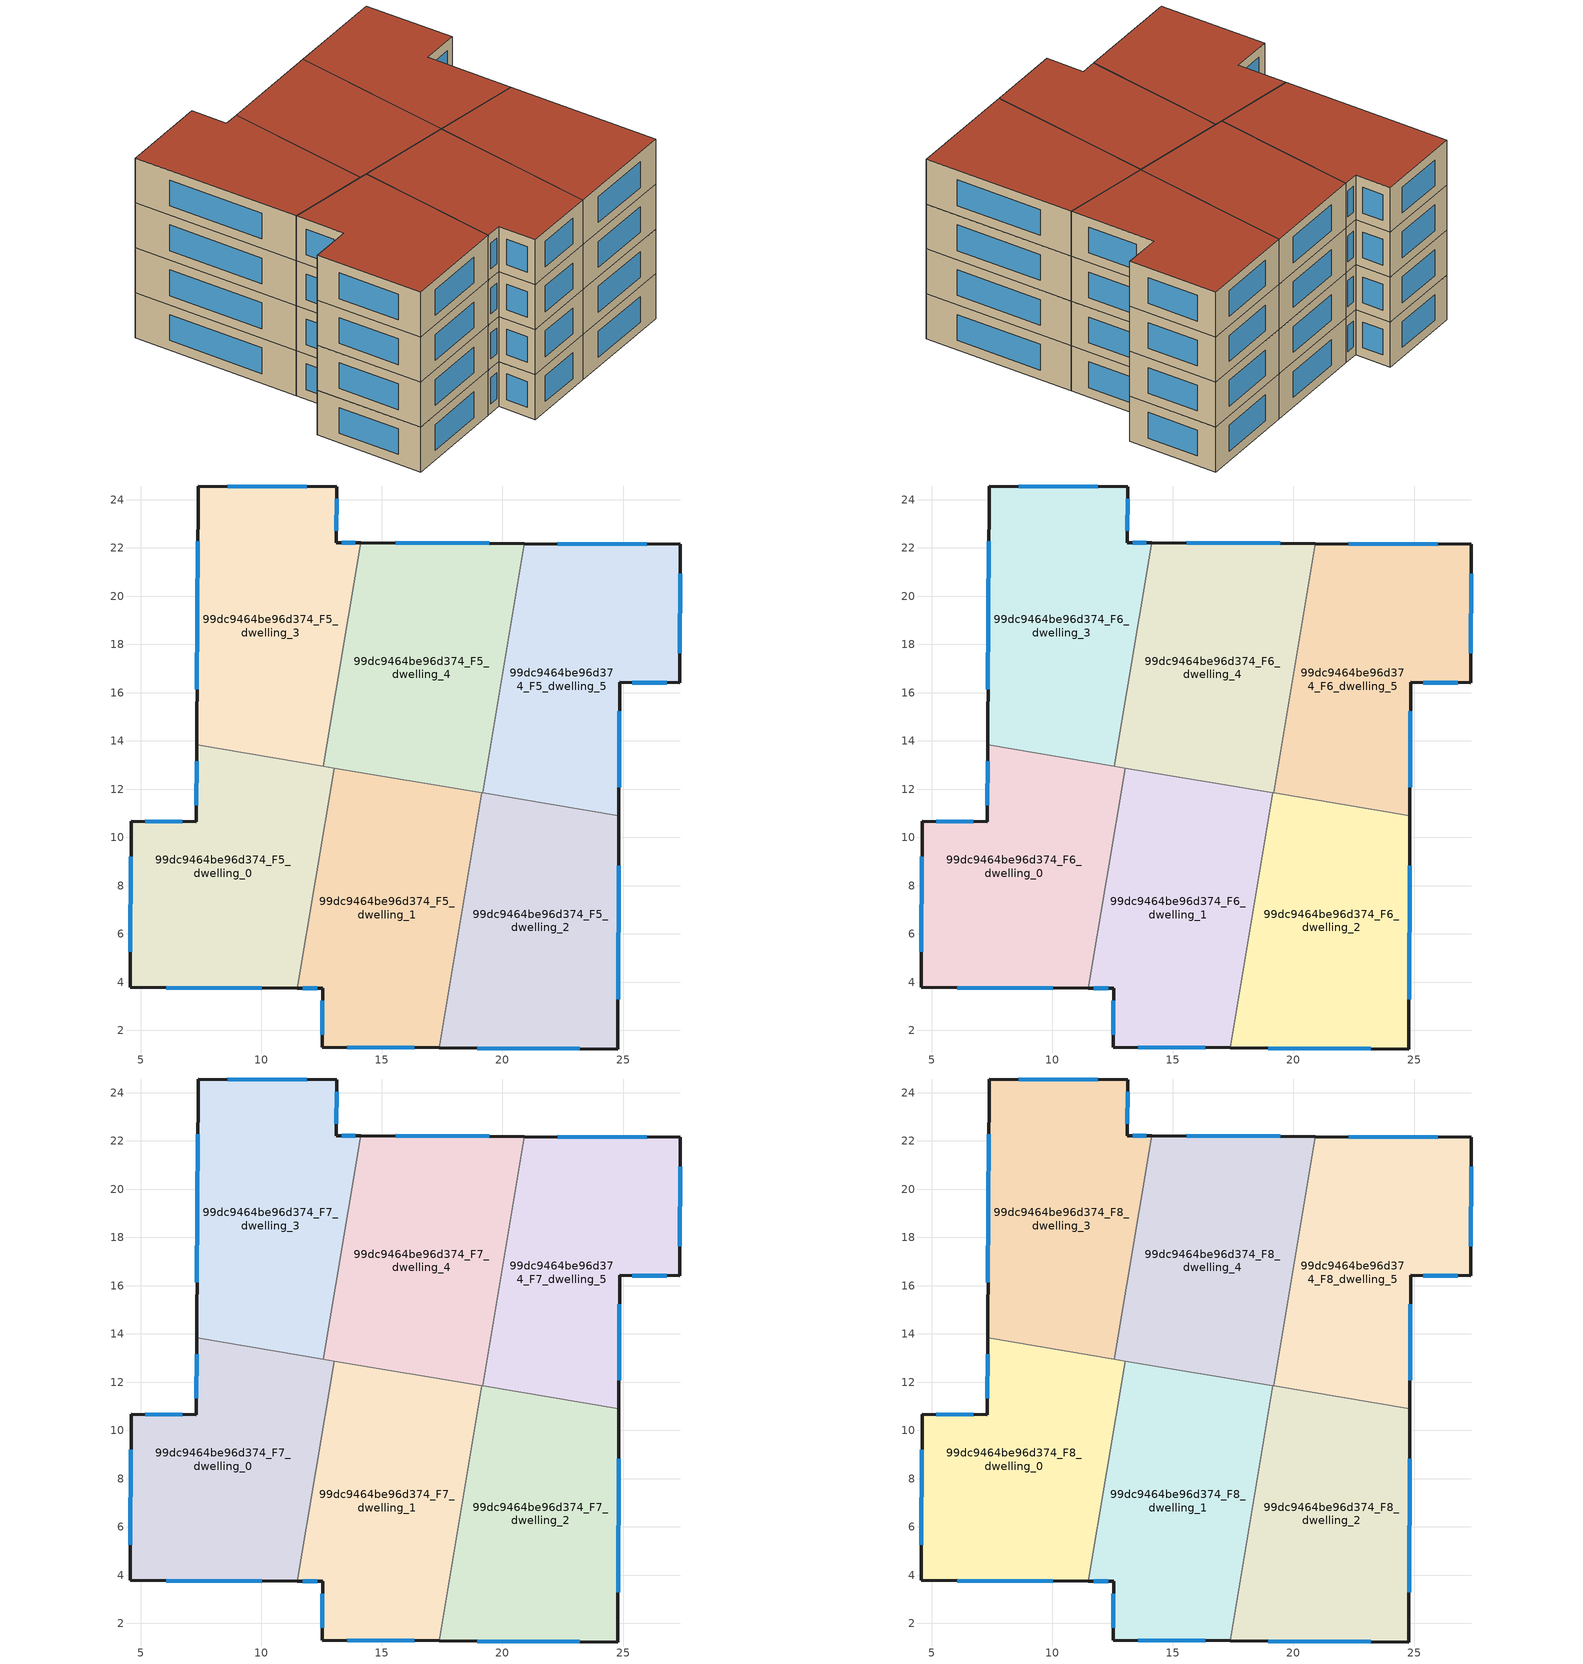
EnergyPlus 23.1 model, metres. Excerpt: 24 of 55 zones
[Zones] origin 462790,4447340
99dc9464be96d374_F5_dwelling_0
 floor to 99dc9464be96d374_F4_dwelling_0 (EU_floor_Construction): 13.03,12.88 11.5,3.75 4.57,3.78 4.61,10.66 7.31,10.65 7.33,13.83 z15
 wall outside (EU_wall_Construction): 7.33,13.83 7.31,10.65 4.61,10.66 4.57,3.78 11.5,3.75 z15:18
 wall to 99dc9464be96d374_F5_dwelling_1 (EU_wall_Construction): 11.5,3.75 13.03,12.88 z15:18
 wall to 99dc9464be96d374_F5_dwelling_3 (EU_wall_Construction): 12.56,12.95 7.33,13.83 z15:18
 wall to 99dc9464be96d374_F5_dwelling_4 (EU_wall_Construction): 13.03,12.88 12.56,12.95 z15:18
 window (EU_Window_Construction): 7.32,13.15 7.31,11.33 / 6.06,3.77 10.02,3.75 / 4.6,9.19 4.58,5.25 / 6.73,10.65 5.19,10.66 z15.64:17.36
99dc9464be96d374_F5_dwelling_1
 floor to 99dc9464be96d374_F4_dwelling_1 (EU_floor_Construction): 19.15,11.85 17.38,1.27 12.52,1.3 12.54,3.74 11.5,3.75 13.03,12.88 z15
 wall outside (EU_wall_Construction): 11.5,3.75 12.54,3.74 12.52,1.3 17.38,1.27 z15:18
 wall to 99dc9464be96d374_F5_dwelling_2 (EU_wall_Construction): 17.38,1.27 19.15,11.85 z15:18
 wall to 99dc9464be96d374_F5_dwelling_4 (EU_wall_Construction): 19.15,11.85 13.03,12.88 z15:18
 window (EU_Window_Construction): 13.56,1.29 16.34,1.28 / 12.54,3.22 12.53,1.82 / 11.72,3.74 12.32,3.74 z15.64:17.36
99dc9464be96d374_F5_dwelling_2
 floor to 99dc9464be96d374_F4_dwelling_2 (EU_floor_Construction): 24.83,10.9 24.78,1.23 17.38,1.27 19.15,11.85 z15
 wall outside (EU_wall_Construction): 17.38,1.27 24.78,1.23 24.83,10.9 z15:18
 wall to 99dc9464be96d374_F5_dwelling_5 (EU_wall_Construction): 24.83,10.9 19.18,11.84 z15:18
 wall to 99dc9464be96d374_F5_dwelling_4 (EU_wall_Construction): 19.18,11.84 19.15,11.85 z15:18
 window (EU_Window_Construction): 24.79,3.3 24.82,8.83 / 18.96,1.26 23.2,1.24 z15.64:17.36
99dc9464be96d374_F5_dwelling_3
 floor to 99dc9464be96d374_F4_dwelling_3 (EU_floor_Construction): 13.13,24.54 13.12,22.22 14.12,22.21 12.56,12.95 7.33,13.83 7.38,24.57 z15
 wall outside (EU_wall_Construction): 14.12,22.21 13.12,22.22 13.13,24.54 7.38,24.57 7.33,13.83 z15:18
 wall to 99dc9464be96d374_F5_dwelling_4 (EU_wall_Construction): 12.56,12.95 14.12,22.21 z15:18
 window (EU_Window_Construction): 7.37,22.27 7.34,16.13 / 11.9,24.54 8.61,24.56 / 13.12,22.72 13.13,24.04 / 13.9,22.22 13.33,22.22 z15.64:17.36
99dc9464be96d374_F5_dwelling_4
 floor to 99dc9464be96d374_F4_dwelling_4 (EU_floor_Construction): 20.91,22.18 19.18,11.84 12.56,12.95 14.12,22.21 z15
 wall outside (EU_wall_Construction): 20.91,22.18 14.12,22.21 z15:18
 wall to 99dc9464be96d374_F5_dwelling_5 (EU_wall_Construction): 19.18,11.84 20.91,22.18 z15:18
 window (EU_Window_Construction): 19.46,22.19 15.57,22.21 z15.64:17.36
99dc9464be96d374_F5_dwelling_5
 floor to 99dc9464be96d374_F4_dwelling_5 (EU_floor_Construction): 27.37,22.15 27.34,16.41 24.86,16.42 24.83,10.9 19.18,11.84 20.91,22.18 z15
 wall outside (EU_wall_Construction): 24.83,10.9 24.86,16.42 27.34,16.41 27.37,22.15 20.91,22.18 z15:18
 window (EU_Window_Construction): 24.84,12.08 24.85,15.24 / 25.99,22.16 22.3,22.17 / 27.35,17.64 27.37,20.92 / 25.39,16.42 26.81,16.41 z15.64:17.36
99dc9464be96d374_F6_dwelling_0
 floor to 99dc9464be96d374_F5_dwelling_0 (EU_floor_Construction): 13.03,12.88 11.5,3.75 4.57,3.78 4.61,10.66 7.31,10.65 7.33,13.83 z18
 wall outside (EU_wall_Construction): 7.33,13.83 7.31,10.65 4.61,10.66 4.57,3.78 11.5,3.75 z18:21
 wall to 99dc9464be96d374_F6_dwelling_1 (EU_wall_Construction): 11.5,3.75 13.03,12.88 z18:21
 wall to 99dc9464be96d374_F6_dwelling_3 (EU_wall_Construction): 12.56,12.95 7.33,13.83 z18:21
 wall to 99dc9464be96d374_F6_dwelling_4 (EU_wall_Construction): 13.03,12.88 12.56,12.95 z18:21
 window (EU_Window_Construction): 7.32,13.15 7.31,11.33 / 6.06,3.77 10.02,3.75 / 4.6,9.19 4.58,5.25 / 6.73,10.65 5.19,10.66 z18.64:20.36
99dc9464be96d374_F6_dwelling_1
 floor to 99dc9464be96d374_F5_dwelling_1 (EU_floor_Construction): 19.15,11.85 17.38,1.27 12.52,1.3 12.54,3.74 11.5,3.75 13.03,12.88 z18
 wall outside (EU_wall_Construction): 11.5,3.75 12.54,3.74 12.52,1.3 17.38,1.27 z18:21
 wall to 99dc9464be96d374_F6_dwelling_2 (EU_wall_Construction): 17.38,1.27 19.15,11.85 z18:21
 wall to 99dc9464be96d374_F6_dwelling_4 (EU_wall_Construction): 19.15,11.85 13.03,12.88 z18:21
 window (EU_Window_Construction): 13.56,1.29 16.34,1.28 / 12.54,3.22 12.53,1.82 / 11.72,3.74 12.32,3.74 z18.64:20.36
99dc9464be96d374_F6_dwelling_2
 floor to 99dc9464be96d374_F5_dwelling_2 (EU_floor_Construction): 24.83,10.9 24.78,1.23 17.38,1.27 19.15,11.85 z18
 wall outside (EU_wall_Construction): 17.38,1.27 24.78,1.23 24.83,10.9 z18:21
 wall to 99dc9464be96d374_F6_dwelling_5 (EU_wall_Construction): 24.83,10.9 19.18,11.84 z18:21
 wall to 99dc9464be96d374_F6_dwelling_4 (EU_wall_Construction): 19.18,11.84 19.15,11.85 z18:21
 window (EU_Window_Construction): 24.79,3.3 24.82,8.83 / 18.96,1.26 23.2,1.24 z18.64:20.36
99dc9464be96d374_F6_dwelling_3
 floor to 99dc9464be96d374_F5_dwelling_3 (EU_floor_Construction): 13.13,24.54 13.12,22.22 14.12,22.21 12.56,12.95 7.33,13.83 7.38,24.57 z18
 wall outside (EU_wall_Construction): 14.12,22.21 13.12,22.22 13.13,24.54 7.38,24.57 7.33,13.83 z18:21
 wall to 99dc9464be96d374_F6_dwelling_4 (EU_wall_Construction): 12.56,12.95 14.12,22.21 z18:21
 window (EU_Window_Construction): 7.37,22.27 7.34,16.13 / 11.9,24.54 8.61,24.56 / 13.12,22.72 13.13,24.04 / 13.9,22.22 13.33,22.22 z18.64:20.36
99dc9464be96d374_F6_dwelling_4
 floor to 99dc9464be96d374_F5_dwelling_4 (EU_floor_Construction): 20.91,22.18 19.18,11.84 12.56,12.95 14.12,22.21 z18
 wall outside (EU_wall_Construction): 20.91,22.18 14.12,22.21 z18:21
 wall to 99dc9464be96d374_F6_dwelling_5 (EU_wall_Construction): 19.18,11.84 20.91,22.18 z18:21
 window (EU_Window_Construction): 19.46,22.19 15.57,22.21 z18.64:20.36
99dc9464be96d374_F6_dwelling_5
 floor to 99dc9464be96d374_F5_dwelling_5 (EU_floor_Construction): 27.37,22.15 27.34,16.41 24.86,16.42 24.83,10.9 19.18,11.84 20.91,22.18 z18
 wall outside (EU_wall_Construction): 24.83,10.9 24.86,16.42 27.34,16.41 27.37,22.15 20.91,22.18 z18:21
 window (EU_Window_Construction): 24.84,12.08 24.85,15.24 / 25.99,22.16 22.3,22.17 / 27.35,17.64 27.37,20.92 / 25.39,16.42 26.81,16.41 z18.64:20.36
99dc9464be96d374_F7_dwelling_0
 floor to 99dc9464be96d374_F6_dwelling_0 (EU_floor_Construction): 13.03,12.88 11.5,3.75 4.57,3.78 4.61,10.66 7.31,10.65 7.33,13.83 z21
 wall outside (EU_wall_Construction): 7.33,13.83 7.31,10.65 4.61,10.66 4.57,3.78 11.5,3.75 z21:24
 wall to 99dc9464be96d374_F7_dwelling_1 (EU_wall_Construction): 11.5,3.75 13.03,12.88 z21:24
 wall to 99dc9464be96d374_F7_dwelling_3 (EU_wall_Construction): 12.56,12.95 7.33,13.83 z21:24
 wall to 99dc9464be96d374_F7_dwelling_4 (EU_wall_Construction): 13.03,12.88 12.56,12.95 z21:24
 window (EU_Window_Construction): 7.32,13.15 7.31,11.33 / 6.06,3.77 10.02,3.75 / 4.6,9.19 4.58,5.25 / 6.73,10.65 5.19,10.66 z21.64:23.36
99dc9464be96d374_F7_dwelling_1
 floor to 99dc9464be96d374_F6_dwelling_1 (EU_floor_Construction): 19.15,11.85 17.38,1.27 12.52,1.3 12.54,3.74 11.5,3.75 13.03,12.88 z21
 wall outside (EU_wall_Construction): 11.5,3.75 12.54,3.74 12.52,1.3 17.38,1.27 z21:24
 wall to 99dc9464be96d374_F7_dwelling_2 (EU_wall_Construction): 17.38,1.27 19.15,11.85 z21:24
 wall to 99dc9464be96d374_F7_dwelling_4 (EU_wall_Construction): 19.15,11.85 13.03,12.88 z21:24
 window (EU_Window_Construction): 13.56,1.29 16.34,1.28 / 12.54,3.22 12.53,1.82 / 11.72,3.74 12.32,3.74 z21.64:23.36
99dc9464be96d374_F7_dwelling_2
 floor to 99dc9464be96d374_F6_dwelling_2 (EU_floor_Construction): 24.83,10.9 24.78,1.23 17.38,1.27 19.15,11.85 z21
 wall outside (EU_wall_Construction): 17.38,1.27 24.78,1.23 24.83,10.9 z21:24
 wall to 99dc9464be96d374_F7_dwelling_5 (EU_wall_Construction): 24.83,10.9 19.18,11.84 z21:24
 wall to 99dc9464be96d374_F7_dwelling_4 (EU_wall_Construction): 19.18,11.84 19.15,11.85 z21:24
 window (EU_Window_Construction): 24.79,3.3 24.82,8.83 / 18.96,1.26 23.2,1.24 z21.64:23.36
99dc9464be96d374_F7_dwelling_3
 floor to 99dc9464be96d374_F6_dwelling_3 (EU_floor_Construction): 13.13,24.54 13.12,22.22 14.12,22.21 12.56,12.95 7.33,13.83 7.38,24.57 z21
 wall outside (EU_wall_Construction): 14.12,22.21 13.12,22.22 13.13,24.54 7.38,24.57 7.33,13.83 z21:24
 wall to 99dc9464be96d374_F7_dwelling_4 (EU_wall_Construction): 12.56,12.95 14.12,22.21 z21:24
 window (EU_Window_Construction): 7.37,22.27 7.34,16.13 / 11.9,24.54 8.61,24.56 / 13.12,22.72 13.13,24.04 / 13.9,22.22 13.33,22.22 z21.64:23.36
99dc9464be96d374_F7_dwelling_4
 floor to 99dc9464be96d374_F6_dwelling_4 (EU_floor_Construction): 20.91,22.18 19.18,11.84 12.56,12.95 14.12,22.21 z21
 wall outside (EU_wall_Construction): 20.91,22.18 14.12,22.21 z21:24
 wall to 99dc9464be96d374_F7_dwelling_5 (EU_wall_Construction): 19.18,11.84 20.91,22.18 z21:24
 window (EU_Window_Construction): 19.46,22.19 15.57,22.21 z21.64:23.36
99dc9464be96d374_F7_dwelling_5
 floor to 99dc9464be96d374_F6_dwelling_5 (EU_floor_Construction): 27.37,22.15 27.34,16.41 24.86,16.42 24.83,10.9 19.18,11.84 20.91,22.18 z21
 wall outside (EU_wall_Construction): 24.83,10.9 24.86,16.42 27.34,16.41 27.37,22.15 20.91,22.18 z21:24
 window (EU_Window_Construction): 24.84,12.08 24.85,15.24 / 25.99,22.16 22.3,22.17 / 27.35,17.64 27.37,20.92 / 25.39,16.42 26.81,16.41 z21.64:23.36
99dc9464be96d374_F8_dwelling_0
 floor to 99dc9464be96d374_F7_dwelling_0 (EU_floor_Construction): 13.03,12.88 11.5,3.75 4.57,3.78 4.61,10.66 7.31,10.65 7.33,13.83 z24
 wall outside (EU_wall_Construction): 7.33,13.83 7.31,10.65 4.61,10.66 4.57,3.78 11.5,3.75 z24:27
 wall to 99dc9464be96d374_F8_dwelling_1 (EU_wall_Construction): 11.5,3.75 13.03,12.88 z24:27
 wall to 99dc9464be96d374_F8_dwelling_3 (EU_wall_Construction): 12.56,12.95 7.33,13.83 z24:27
 wall to 99dc9464be96d374_F8_dwelling_4 (EU_wall_Construction): 13.03,12.88 12.56,12.95 z24:27
 window (EU_Window_Construction): 7.32,13.15 7.31,11.33 / 6.06,3.77 10.02,3.75 / 4.6,9.19 4.58,5.25 / 6.73,10.65 5.19,10.66 z24.64:26.36
 roof outside (EU_roof_Construction): 11.5,3.75 13.03,12.88 7.33,13.83 7.31,10.65 4.61,10.66 4.57,3.78 z27
99dc9464be96d374_F8_dwelling_1
 floor to 99dc9464be96d374_F7_dwelling_1 (EU_floor_Construction): 19.15,11.85 17.38,1.27 12.52,1.3 12.54,3.74 11.5,3.75 13.03,12.88 z24
 wall outside (EU_wall_Construction): 11.5,3.75 12.54,3.74 12.52,1.3 17.38,1.27 z24:27
 wall to 99dc9464be96d374_F8_dwelling_2 (EU_wall_Construction): 17.38,1.27 19.15,11.85 z24:27
 wall to 99dc9464be96d374_F8_dwelling_4 (EU_wall_Construction): 19.15,11.85 13.03,12.88 z24:27
 window (EU_Window_Construction): 13.56,1.29 16.34,1.28 / 12.54,3.22 12.53,1.82 / 11.72,3.74 12.32,3.74 z24.64:26.36
 roof outside (EU_roof_Construction): 17.38,1.27 19.15,11.85 13.03,12.88 11.5,3.75 12.54,3.74 12.52,1.3 z27
99dc9464be96d374_F8_dwelling_2
 floor to 99dc9464be96d374_F7_dwelling_2 (EU_floor_Construction): 24.83,10.9 24.78,1.23 17.38,1.27 19.15,11.85 z24
 wall outside (EU_wall_Construction): 17.38,1.27 24.78,1.23 24.83,10.9 z24:27
 wall to 99dc9464be96d374_F8_dwelling_5 (EU_wall_Construction): 24.83,10.9 19.18,11.84 z24:27
 wall to 99dc9464be96d374_F8_dwelling_4 (EU_wall_Construction): 19.18,11.84 19.15,11.85 z24:27
 window (EU_Window_Construction): 24.79,3.3 24.82,8.83 / 18.96,1.26 23.2,1.24 z24.64:26.36
 roof outside (EU_roof_Construction): 24.78,1.23 24.83,10.9 19.15,11.85 17.38,1.27 z27
99dc9464be96d374_F8_dwelling_3
 floor to 99dc9464be96d374_F7_dwelling_3 (EU_floor_Construction): 13.13,24.54 13.12,22.22 14.12,22.21 12.56,12.95 7.33,13.83 7.38,24.57 z24
 wall outside (EU_wall_Construction): 14.12,22.21 13.12,22.22 13.13,24.54 7.38,24.57 7.33,13.83 z24:27
 wall to 99dc9464be96d374_F8_dwelling_4 (EU_wall_Construction): 12.56,12.95 14.12,22.21 z24:27
 window (EU_Window_Construction): 7.37,22.27 7.34,16.13 / 11.9,24.54 8.61,24.56 / 13.12,22.72 13.13,24.04 / 13.9,22.22 13.33,22.22 z24.64:26.36
 roof outside (EU_roof_Construction): 12.56,12.95 14.12,22.21 13.12,22.22 13.13,24.54 7.38,24.57 7.33,13.83 z27
99dc9464be96d374_F8_dwelling_4
 floor to 99dc9464be96d374_F7_dwelling_4 (EU_floor_Construction): 20.91,22.18 19.18,11.84 12.56,12.95 14.12,22.21 z24
 wall outside (EU_wall_Construction): 20.91,22.18 14.12,22.21 z24:27
 wall to 99dc9464be96d374_F8_dwelling_5 (EU_wall_Construction): 19.18,11.84 20.91,22.18 z24:27
 window (EU_Window_Construction): 19.46,22.19 15.57,22.21 z24.64:26.36
 roof outside (EU_roof_Construction): 19.18,11.84 20.91,22.18 14.12,22.21 12.56,12.95 z27
99dc9464be96d374_F8_dwelling_5
 floor to 99dc9464be96d374_F7_dwelling_5 (EU_floor_Construction): 27.37,22.15 27.34,16.41 24.86,16.42 24.83,10.9 19.18,11.84 20.91,22.18 z24
 wall outside (EU_wall_Construction): 24.83,10.9 24.86,16.42 27.34,16.41 27.37,22.15 20.91,22.18 z24:27
 window (EU_Window_Construction): 24.84,12.08 24.85,15.24 / 25.99,22.16 22.3,22.17 / 27.35,17.64 27.37,20.92 / 25.39,16.42 26.81,16.41 z24.64:26.36
 roof outside (EU_roof_Construction): 24.83,10.9 24.86,16.42 27.34,16.41 27.37,22.15 20.91,22.18 19.18,11.84 z27
[Building]
EU S2 Campaign: North Axis=0; Terrain=City; Solar Distribution=FullExterior
[Site:Location]
Yerevan-Zvartnots.Intl.AP: Latitude=40.15; Longitude=44.383; Time Zone=4; Elevation=854
[SizingPeriod:WeatherFileDays]
AnnualSizingPeriod: Begin Month=1; Begin Day of Month=1; End Month=12; End Day of Month=31; Day of Week for Start Day=Monday; Use Weather File Daylight Saving Period=No; Use Weather File Rain and Snow Indicators=No
[MATERIAL]
EU_InternalMass_Material: Roughness=MediumRough; Thickness=0.1; Conductivity=1; Density=1800; Specific Heat=900; Thermal Absorptance=0.9; Solar Absorptance=0.7; Visible Absorptance=0.7
[MATERIAL:NOMASS] Roughness=MediumRough; Thermal Absorptance=0.9; Solar Absorptance=0.7; Visible Absorptance=0.7
Name | Thermal Resistance
EU_wall_NoMass | 1.05043
EU_roof_NoMass | 1.45357
EU_floor_NoMass | 0.478065
[WINDOWMATERIAL:SIMPLEGLAZINGSYSTEM]
EU_Window_SimpleGlazing: UFactor=2.5566; Solar Heat Gain Coefficient=0.75; Visible Transmittance=0.75
[CONSTRUCTION]
EU_wall_Construction: EU_wall_NoMass
EU_roof_Construction: EU_roof_NoMass
EU_floor_Construction: EU_floor_NoMass
EU_Window_Construction: EU_Window_SimpleGlazing
EU_InternalMass_Construction: EU_InternalMass_Material
[ZONE] Type=1; Multiplier=1; Ceiling Height=autocalculate; Floor Area=autocalculate; Part of Total Floor Area=Yes
Name | Volume
99dc9464be96d374_F5_dwelling_0; 99dc9464be96d374_F6_dwelling_0; 99dc9464be96d374_F7_dwelling_0; 99dc9464be96d374_F8_dwelling_0; 99dc9464be96d374_F5_dwelling_2; 99dc9464be96d374_F6_dwelling_2; 99dc9464be96d374_F7_dwelling_2; 99dc9464be96d374_F8_dwelling_2 | 199.979
99dc9464be96d374_F5_dwelling_1; 99dc9464be96d374_F6_dwelling_1; 99dc9464be96d374_F7_dwelling_1; 99dc9464be96d374_F8_dwelling_1 | 199.977
99dc9464be96d374_F5_dwelling_3; 99dc9464be96d374_F6_dwelling_3; 99dc9464be96d374_F7_dwelling_3; 99dc9464be96d374_F8_dwelling_3 | 199.968
99dc9464be96d374_F5_dwelling_4; 99dc9464be96d374_F6_dwelling_4; 99dc9464be96d374_F7_dwelling_4; 99dc9464be96d374_F8_dwelling_4 | 199.961
99dc9464be96d374_F5_dwelling_5; 99dc9464be96d374_F6_dwelling_5; 99dc9464be96d374_F7_dwelling_5; 99dc9464be96d374_F8_dwelling_5 | 199.989
[INTERNALMASS] Construction=EU_InternalMass_Construction
Name | Zone or ZoneList | Surface Area
99dc9464be96d374_F5_dwelling_0_EU_InternalMass | 99dc9464be96d374_F5_dwelling_0 | 66.6596
99dc9464be96d374_F5_dwelling_1_EU_InternalMass | 99dc9464be96d374_F5_dwelling_1 | 66.659
99dc9464be96d374_F5_dwelling_2_EU_InternalMass | 99dc9464be96d374_F5_dwelling_2 | 66.6597
99dc9464be96d374_F5_dwelling_3_EU_InternalMass | 99dc9464be96d374_F5_dwelling_3 | 66.656
99dc9464be96d374_F5_dwelling_4_EU_InternalMass | 99dc9464be96d374_F5_dwelling_4 | 66.6535
99dc9464be96d374_F5_dwelling_5_EU_InternalMass | 99dc9464be96d374_F5_dwelling_5 | 66.6629
99dc9464be96d374_F6_dwelling_0_EU_InternalMass | 99dc9464be96d374_F6_dwelling_0 | 66.6596
99dc9464be96d374_F6_dwelling_1_EU_InternalMass | 99dc9464be96d374_F6_dwelling_1 | 66.659
99dc9464be96d374_F6_dwelling_2_EU_InternalMass | 99dc9464be96d374_F6_dwelling_2 | 66.6597
99dc9464be96d374_F6_dwelling_3_EU_InternalMass | 99dc9464be96d374_F6_dwelling_3 | 66.656
99dc9464be96d374_F6_dwelling_4_EU_InternalMass | 99dc9464be96d374_F6_dwelling_4 | 66.6535
99dc9464be96d374_F6_dwelling_5_EU_InternalMass | 99dc9464be96d374_F6_dwelling_5 | 66.6629
99dc9464be96d374_F7_dwelling_0_EU_InternalMass | 99dc9464be96d374_F7_dwelling_0 | 66.6596
99dc9464be96d374_F7_dwelling_1_EU_InternalMass | 99dc9464be96d374_F7_dwelling_1 | 66.659
99dc9464be96d374_F7_dwelling_2_EU_InternalMass | 99dc9464be96d374_F7_dwelling_2 | 66.6597
99dc9464be96d374_F7_dwelling_3_EU_InternalMass | 99dc9464be96d374_F7_dwelling_3 | 66.656
99dc9464be96d374_F7_dwelling_4_EU_InternalMass | 99dc9464be96d374_F7_dwelling_4 | 66.6535
99dc9464be96d374_F7_dwelling_5_EU_InternalMass | 99dc9464be96d374_F7_dwelling_5 | 66.6629
99dc9464be96d374_F8_dwelling_0_EU_InternalMass | 99dc9464be96d374_F8_dwelling_0 | 66.6596
99dc9464be96d374_F8_dwelling_1_EU_InternalMass | 99dc9464be96d374_F8_dwelling_1 | 66.659
99dc9464be96d374_F8_dwelling_2_EU_InternalMass | 99dc9464be96d374_F8_dwelling_2 | 66.6597
99dc9464be96d374_F8_dwelling_3_EU_InternalMass | 99dc9464be96d374_F8_dwelling_3 | 66.656
99dc9464be96d374_F8_dwelling_4_EU_InternalMass | 99dc9464be96d374_F8_dwelling_4 | 66.6535
99dc9464be96d374_F8_dwelling_5_EU_InternalMass | 99dc9464be96d374_F8_dwelling_5 | 66.6629
[OTHEREQUIPMENT] Fuel Type=Electricity; Design Level Calculation Method=Watts/Area; Power per Zone Floor Area=1; Fraction Latent=0; Fraction Radiant=0; Fraction Lost=0; Carbon Dioxide Generation Rate=0; EndUse Subcategory=EU_Step8_InternalGains
Name | Zone or ZoneList or Space or SpaceList | Schedule
EU_Step8_InternalGain_99dc9464be96d374_F5_dwelling_0_f000 | 99dc9464be96d374_F5_dwelling_0 | EU_Step8_GainSchedule_99dc9464be96d374_F5_dwelling_0_f000
EU_Step8_InternalGain_99dc9464be96d374_F5_dwelling_1_f000 | 99dc9464be96d374_F5_dwelling_1 | EU_Step8_GainSchedule_99dc9464be96d374_F5_dwelling_1_f000
EU_Step8_InternalGain_99dc9464be96d374_F5_dwelling_2_f000 | 99dc9464be96d374_F5_dwelling_2 | EU_Step8_GainSchedule_99dc9464be96d374_F5_dwelling_2_f000
EU_Step8_InternalGain_99dc9464be96d374_F5_dwelling_3_f000 | 99dc9464be96d374_F5_dwelling_3 | EU_Step8_GainSchedule_99dc9464be96d374_F5_dwelling_3_f000
EU_Step8_InternalGain_99dc9464be96d374_F5_dwelling_4_f000 | 99dc9464be96d374_F5_dwelling_4 | EU_Step8_GainSchedule_99dc9464be96d374_F5_dwelling_4_f000
EU_Step8_InternalGain_99dc9464be96d374_F5_dwelling_5_f000 | 99dc9464be96d374_F5_dwelling_5 | EU_Step8_GainSchedule_99dc9464be96d374_F5_dwelling_5_f000
EU_Step8_InternalGain_99dc9464be96d374_F6_dwelling_0_f000 | 99dc9464be96d374_F6_dwelling_0 | EU_Step8_GainSchedule_99dc9464be96d374_F6_dwelling_0_f000
EU_Step8_InternalGain_99dc9464be96d374_F6_dwelling_1_f000 | 99dc9464be96d374_F6_dwelling_1 | EU_Step8_GainSchedule_99dc9464be96d374_F6_dwelling_1_f000
EU_Step8_InternalGain_99dc9464be96d374_F6_dwelling_2_f000 | 99dc9464be96d374_F6_dwelling_2 | EU_Step8_GainSchedule_99dc9464be96d374_F6_dwelling_2_f000
EU_Step8_InternalGain_99dc9464be96d374_F6_dwelling_3_f000 | 99dc9464be96d374_F6_dwelling_3 | EU_Step8_GainSchedule_99dc9464be96d374_F6_dwelling_3_f000
EU_Step8_InternalGain_99dc9464be96d374_F6_dwelling_4_f000 | 99dc9464be96d374_F6_dwelling_4 | EU_Step8_GainSchedule_99dc9464be96d374_F6_dwelling_4_f000
EU_Step8_InternalGain_99dc9464be96d374_F6_dwelling_5_f000 | 99dc9464be96d374_F6_dwelling_5 | EU_Step8_GainSchedule_99dc9464be96d374_F6_dwelling_5_f000
EU_Step8_InternalGain_99dc9464be96d374_F7_dwelling_0_f000 | 99dc9464be96d374_F7_dwelling_0 | EU_Step8_GainSchedule_99dc9464be96d374_F7_dwelling_0_f000
EU_Step8_InternalGain_99dc9464be96d374_F7_dwelling_1_f000 | 99dc9464be96d374_F7_dwelling_1 | EU_Step8_GainSchedule_99dc9464be96d374_F7_dwelling_1_f000
EU_Step8_InternalGain_99dc9464be96d374_F7_dwelling_2_f000 | 99dc9464be96d374_F7_dwelling_2 | EU_Step8_GainSchedule_99dc9464be96d374_F7_dwelling_2_f000
EU_Step8_InternalGain_99dc9464be96d374_F7_dwelling_3_f000 | 99dc9464be96d374_F7_dwelling_3 | EU_Step8_GainSchedule_99dc9464be96d374_F7_dwelling_3_f000
EU_Step8_InternalGain_99dc9464be96d374_F7_dwelling_4_f000 | 99dc9464be96d374_F7_dwelling_4 | EU_Step8_GainSchedule_99dc9464be96d374_F7_dwelling_4_f000
EU_Step8_InternalGain_99dc9464be96d374_F7_dwelling_5_f000 | 99dc9464be96d374_F7_dwelling_5 | EU_Step8_GainSchedule_99dc9464be96d374_F7_dwelling_5_f000
EU_Step8_InternalGain_99dc9464be96d374_F8_dwelling_0_f000 | 99dc9464be96d374_F8_dwelling_0 | EU_Step8_GainSchedule_99dc9464be96d374_F8_dwelling_0_f000
EU_Step8_InternalGain_99dc9464be96d374_F8_dwelling_1_f000 | 99dc9464be96d374_F8_dwelling_1 | EU_Step8_GainSchedule_99dc9464be96d374_F8_dwelling_1_f000
EU_Step8_InternalGain_99dc9464be96d374_F8_dwelling_2_f000 | 99dc9464be96d374_F8_dwelling_2 | EU_Step8_GainSchedule_99dc9464be96d374_F8_dwelling_2_f000
EU_Step8_InternalGain_99dc9464be96d374_F8_dwelling_3_f000 | 99dc9464be96d374_F8_dwelling_3 | EU_Step8_GainSchedule_99dc9464be96d374_F8_dwelling_3_f000
EU_Step8_InternalGain_99dc9464be96d374_F8_dwelling_4_f000 | 99dc9464be96d374_F8_dwelling_4 | EU_Step8_GainSchedule_99dc9464be96d374_F8_dwelling_4_f000
EU_Step8_InternalGain_99dc9464be96d374_F8_dwelling_5_f000 | 99dc9464be96d374_F8_dwelling_5 | EU_Step8_GainSchedule_99dc9464be96d374_F8_dwelling_5_f000
[ZONEVENTILATION:DESIGNFLOWRATE] Schedule=EU_AlwaysOn; Design Flow Rate Calculation Method=AirChanges/Hour; Air Changes per Hour=0.557805; Ventilation Type=Natural; Fan Pressure Rise=0; Fan Total Efficiency=1; Constant Term Coefficient=1; Temperature Term Coefficient=0; Velocity Term Coefficient=0; Velocity Squared Term Coefficient=0; Minimum Indoor Temperature=-100; Maximum Indoor Temperature=100; Delta Temperature=-100; Minimum Outdoor Temperature=-100; Maximum Outdoor Temperature=100; Maximum Wind Speed=40
Name | Zone or ZoneList or Space or SpaceList
EU_ConstantAir_99dc9464be96d374_F5_dwelling_0 | 99dc9464be96d374_F5_dwelling_0
EU_ConstantAir_99dc9464be96d374_F5_dwelling_1 | 99dc9464be96d374_F5_dwelling_1
EU_ConstantAir_99dc9464be96d374_F5_dwelling_2 | 99dc9464be96d374_F5_dwelling_2
EU_ConstantAir_99dc9464be96d374_F5_dwelling_3 | 99dc9464be96d374_F5_dwelling_3
EU_ConstantAir_99dc9464be96d374_F5_dwelling_4 | 99dc9464be96d374_F5_dwelling_4
EU_ConstantAir_99dc9464be96d374_F5_dwelling_5 | 99dc9464be96d374_F5_dwelling_5
EU_ConstantAir_99dc9464be96d374_F6_dwelling_0 | 99dc9464be96d374_F6_dwelling_0
EU_ConstantAir_99dc9464be96d374_F6_dwelling_1 | 99dc9464be96d374_F6_dwelling_1
EU_ConstantAir_99dc9464be96d374_F6_dwelling_2 | 99dc9464be96d374_F6_dwelling_2
EU_ConstantAir_99dc9464be96d374_F6_dwelling_3 | 99dc9464be96d374_F6_dwelling_3
EU_ConstantAir_99dc9464be96d374_F6_dwelling_4 | 99dc9464be96d374_F6_dwelling_4
EU_ConstantAir_99dc9464be96d374_F6_dwelling_5 | 99dc9464be96d374_F6_dwelling_5
EU_ConstantAir_99dc9464be96d374_F7_dwelling_0 | 99dc9464be96d374_F7_dwelling_0
EU_ConstantAir_99dc9464be96d374_F7_dwelling_1 | 99dc9464be96d374_F7_dwelling_1
EU_ConstantAir_99dc9464be96d374_F7_dwelling_2 | 99dc9464be96d374_F7_dwelling_2
EU_ConstantAir_99dc9464be96d374_F7_dwelling_3 | 99dc9464be96d374_F7_dwelling_3
EU_ConstantAir_99dc9464be96d374_F7_dwelling_4 | 99dc9464be96d374_F7_dwelling_4
EU_ConstantAir_99dc9464be96d374_F7_dwelling_5 | 99dc9464be96d374_F7_dwelling_5
EU_ConstantAir_99dc9464be96d374_F8_dwelling_0 | 99dc9464be96d374_F8_dwelling_0
EU_ConstantAir_99dc9464be96d374_F8_dwelling_1 | 99dc9464be96d374_F8_dwelling_1
EU_ConstantAir_99dc9464be96d374_F8_dwelling_2 | 99dc9464be96d374_F8_dwelling_2
EU_ConstantAir_99dc9464be96d374_F8_dwelling_3 | 99dc9464be96d374_F8_dwelling_3
EU_ConstantAir_99dc9464be96d374_F8_dwelling_4 | 99dc9464be96d374_F8_dwelling_4
EU_ConstantAir_99dc9464be96d374_F8_dwelling_5 | 99dc9464be96d374_F8_dwelling_5
[HVACTEMPLATE:THERMOSTAT] Constant Heating Setpoint=20; Constant Cooling Setpoint=50
EU_HeatOnly_99dc9464be96d374_F4_dwelling_4; EU_HeatOnly_99dc9464be96d374_F4_dwelling_5; EU_HeatOnly_99dc9464be96d374_F5_dwelling_0; EU_HeatOnly_99dc9464be96d374_F5_dwelling_1; EU_HeatOnly_99dc9464be96d374_F5_dwelling_2; EU_HeatOnly_99dc9464be96d374_F5_dwelling_3; EU_HeatOnly_99dc9464be96d374_F5_dwelling_4; EU_HeatOnly_99dc9464be96d374_F5_dwelling_5; EU_HeatOnly_99dc9464be96d374_F6_dwelling_0; EU_HeatOnly_99dc9464be96d374_F6_dwelling_1; EU_HeatOnly_99dc9464be96d374_F6_dwelling_2; EU_HeatOnly_99dc9464be96d374_F6_dwelling_3; EU_HeatOnly_99dc9464be96d374_F6_dwelling_4; EU_HeatOnly_99dc9464be96d374_F6_dwelling_5; EU_HeatOnly_99dc9464be96d374_F7_dwelling_0; EU_HeatOnly_99dc9464be96d374_F7_dwelling_1; EU_HeatOnly_99dc9464be96d374_F7_dwelling_2; EU_HeatOnly_99dc9464be96d374_F7_dwelling_3; EU_HeatOnly_99dc9464be96d374_F7_dwelling_4; EU_HeatOnly_99dc9464be96d374_F7_dwelling_5; EU_HeatOnly_99dc9464be96d374_F8_dwelling_0; EU_HeatOnly_99dc9464be96d374_F8_dwelling_1; EU_HeatOnly_99dc9464be96d374_F8_dwelling_2; EU_HeatOnly_99dc9464be96d374_F8_dwelling_3; EU_HeatOnly_99dc9464be96d374_F8_dwelling_4; EU_HeatOnly_99dc9464be96d374_F8_dwelling_5
[HVACTEMPLATE:ZONE:IDEALLOADSAIRSYSTEM] System Availability Schedule=EU_AlwaysOn; Maximum Heating Supply Air Temperature=50; Minimum Cooling Supply Air Temperature=13; Maximum Heating Supply Air Humidity Ratio=0.0156; Minimum Cooling Supply Air Humidity Ratio=0.0077; Heating Limit=NoLimit; Cooling Limit=NoLimit; Heating Availability Schedule=EU_AlwaysOn; Cooling Availability Schedule=EU_CoolingOff; Dehumidification Control Type=ConstantSensibleHeatRatio; Cooling Sensible Heat Ratio=0.7; Dehumidification Setpoint=60; Humidification Control Type=None; Humidification Setpoint=30; Outdoor Air Method=None; Outdoor Air Flow Rate per Person=0.00944; Outdoor Air Flow Rate per Zone Floor Area=0; Outdoor Air Flow Rate per Zone=0; Demand Controlled Ventilation Type=None; Outdoor Air Economizer Type=NoEconomizer; Heat Recovery Type=None; Sensible Heat Recovery Effectiveness=0.7; Latent Heat Recovery Effectiveness=0.65
Name | Template Thermostat
99dc9464be96d374_F5_dwelling_0 | EU_HeatOnly_99dc9464be96d374_F5_dwelling_0
99dc9464be96d374_F5_dwelling_1 | EU_HeatOnly_99dc9464be96d374_F5_dwelling_1
99dc9464be96d374_F5_dwelling_2 | EU_HeatOnly_99dc9464be96d374_F5_dwelling_2
99dc9464be96d374_F5_dwelling_3 | EU_HeatOnly_99dc9464be96d374_F5_dwelling_3
99dc9464be96d374_F5_dwelling_4 | EU_HeatOnly_99dc9464be96d374_F5_dwelling_4
99dc9464be96d374_F5_dwelling_5 | EU_HeatOnly_99dc9464be96d374_F5_dwelling_5
99dc9464be96d374_F6_dwelling_0 | EU_HeatOnly_99dc9464be96d374_F6_dwelling_0
99dc9464be96d374_F6_dwelling_1 | EU_HeatOnly_99dc9464be96d374_F6_dwelling_1
99dc9464be96d374_F6_dwelling_2 | EU_HeatOnly_99dc9464be96d374_F6_dwelling_2
99dc9464be96d374_F6_dwelling_3 | EU_HeatOnly_99dc9464be96d374_F6_dwelling_3
99dc9464be96d374_F6_dwelling_4 | EU_HeatOnly_99dc9464be96d374_F6_dwelling_4
99dc9464be96d374_F6_dwelling_5 | EU_HeatOnly_99dc9464be96d374_F6_dwelling_5
99dc9464be96d374_F7_dwelling_0 | EU_HeatOnly_99dc9464be96d374_F7_dwelling_0
99dc9464be96d374_F7_dwelling_1 | EU_HeatOnly_99dc9464be96d374_F7_dwelling_1
99dc9464be96d374_F7_dwelling_2 | EU_HeatOnly_99dc9464be96d374_F7_dwelling_2
99dc9464be96d374_F7_dwelling_3 | EU_HeatOnly_99dc9464be96d374_F7_dwelling_3
99dc9464be96d374_F7_dwelling_4 | EU_HeatOnly_99dc9464be96d374_F7_dwelling_4
99dc9464be96d374_F7_dwelling_5 | EU_HeatOnly_99dc9464be96d374_F7_dwelling_5
99dc9464be96d374_F8_dwelling_0 | EU_HeatOnly_99dc9464be96d374_F8_dwelling_0
99dc9464be96d374_F8_dwelling_1 | EU_HeatOnly_99dc9464be96d374_F8_dwelling_1
99dc9464be96d374_F8_dwelling_2 | EU_HeatOnly_99dc9464be96d374_F8_dwelling_2
99dc9464be96d374_F8_dwelling_3 | EU_HeatOnly_99dc9464be96d374_F8_dwelling_3
99dc9464be96d374_F8_dwelling_4 | EU_HeatOnly_99dc9464be96d374_F8_dwelling_4
99dc9464be96d374_F8_dwelling_5 | EU_HeatOnly_99dc9464be96d374_F8_dwelling_5
[SIZING:ZONE] Zone Cooling Design Supply Air Temperature Input Method=SupplyAirTemperature; Zone Cooling Design Supply Air Temperature=13; Zone Heating Design Supply Air Temperature Input Method=SupplyAirTemperature; Zone Heating Design Supply Air Temperature=50; Zone Cooling Design Supply Air Humidity Ratio=0.008; Zone Heating Design Supply Air Humidity Ratio=0.008; Cooling Design Air Flow Method=DesignDay; Cooling Design Air Flow Rate=0; Cooling Minimum Air Flow per Zone Floor Area=0.000762; Cooling Minimum Air Flow=0; Cooling Minimum Air Flow Fraction=0.2; Heating Design Air Flow Method=DesignDay; Heating Design Air Flow Rate=0; Heating Maximum Air Flow per Zone Floor Area=0.002032; Heating Maximum Air Flow=0.141576; Heating Maximum Air Flow Fraction=0.3; Account for Dedicated Outdoor Air System=No; Dedicated Outdoor Air System Control Strategy=NeutralSupplyAir; Dedicated Outdoor Air Low Setpoint Temperature for Design=autosize; Dedicated Outdoor Air High Setpoint Temperature for Design=autosize; Zone Load Sizing Method=Sensible Load Only No Latent Load; Zone Latent Cooling Design Supply Air Humidity Ratio Input Method=HumidityRatioDifference; Zone Cooling Design Supply Air Humidity Ratio Difference=0.005; Zone Latent Heating Design Supply Air Humidity Ratio Input Method=HumidityRatioDifference; Zone Humidification Design Supply Air Humidity Ratio Difference=0.005
99dc9464be96d374_F5_dwelling_0; 99dc9464be96d374_F5_dwelling_1; 99dc9464be96d374_F5_dwelling_2; 99dc9464be96d374_F5_dwelling_3; 99dc9464be96d374_F5_dwelling_4; 99dc9464be96d374_F5_dwelling_5; 99dc9464be96d374_F6_dwelling_0; 99dc9464be96d374_F6_dwelling_1; 99dc9464be96d374_F6_dwelling_2; 99dc9464be96d374_F6_dwelling_3; 99dc9464be96d374_F6_dwelling_4; 99dc9464be96d374_F6_dwelling_5; 99dc9464be96d374_F7_dwelling_0; 99dc9464be96d374_F7_dwelling_1; 99dc9464be96d374_F7_dwelling_2; 99dc9464be96d374_F7_dwelling_3; 99dc9464be96d374_F7_dwelling_4; 99dc9464be96d374_F7_dwelling_5; 99dc9464be96d374_F8_dwelling_0; 99dc9464be96d374_F8_dwelling_1; 99dc9464be96d374_F8_dwelling_2; 99dc9464be96d374_F8_dwelling_3; 99dc9464be96d374_F8_dwelling_4; 99dc9464be96d374_F8_dwelling_5
[SCHEDULE:CONSTANT]
Name | Hourly Value
EU_AlwaysOn | 1
EU_CoolingOff | 0
[SCHEDULE:FILE] Column Number=1; Rows to Skip at Top=0; Number of Hours of Data=8760; Column Separator=Comma; Interpolate to Timestep=No; Minutes per Item=60; Adjust Schedule for Daylight Savings=Yes
Name | File
EU_Step8_GainSchedule_99dc9464be96d374_F5_dwelling_0_f000 | ../../schedules/99dc9464be96d374/99dc9464be96d374_F5_dwelling_0_f000_gain.csv
EU_Step8_GainSchedule_99dc9464be96d374_F5_dwelling_1_f000 | ../../schedules/99dc9464be96d374/99dc9464be96d374_F5_dwelling_1_f000_gain.csv
EU_Step8_GainSchedule_99dc9464be96d374_F5_dwelling_2_f000 | ../../schedules/99dc9464be96d374/99dc9464be96d374_F5_dwelling_2_f000_gain.csv
EU_Step8_GainSchedule_99dc9464be96d374_F5_dwelling_3_f000 | ../../schedules/99dc9464be96d374/99dc9464be96d374_F5_dwelling_3_f000_gain.csv
EU_Step8_GainSchedule_99dc9464be96d374_F5_dwelling_4_f000 | ../../schedules/99dc9464be96d374/99dc9464be96d374_F5_dwelling_4_f000_gain.csv
EU_Step8_GainSchedule_99dc9464be96d374_F5_dwelling_5_f000 | ../../schedules/99dc9464be96d374/99dc9464be96d374_F5_dwelling_5_f000_gain.csv
EU_Step8_GainSchedule_99dc9464be96d374_F6_dwelling_0_f000 | ../../schedules/99dc9464be96d374/99dc9464be96d374_F6_dwelling_0_f000_gain.csv
EU_Step8_GainSchedule_99dc9464be96d374_F6_dwelling_1_f000 | ../../schedules/99dc9464be96d374/99dc9464be96d374_F6_dwelling_1_f000_gain.csv
EU_Step8_GainSchedule_99dc9464be96d374_F6_dwelling_2_f000 | ../../schedules/99dc9464be96d374/99dc9464be96d374_F6_dwelling_2_f000_gain.csv
EU_Step8_GainSchedule_99dc9464be96d374_F6_dwelling_3_f000 | ../../schedules/99dc9464be96d374/99dc9464be96d374_F6_dwelling_3_f000_gain.csv
EU_Step8_GainSchedule_99dc9464be96d374_F6_dwelling_4_f000 | ../../schedules/99dc9464be96d374/99dc9464be96d374_F6_dwelling_4_f000_gain.csv
EU_Step8_GainSchedule_99dc9464be96d374_F6_dwelling_5_f000 | ../../schedules/99dc9464be96d374/99dc9464be96d374_F6_dwelling_5_f000_gain.csv
EU_Step8_GainSchedule_99dc9464be96d374_F7_dwelling_0_f000 | ../../schedules/99dc9464be96d374/99dc9464be96d374_F7_dwelling_0_f000_gain.csv
EU_Step8_GainSchedule_99dc9464be96d374_F7_dwelling_1_f000 | ../../schedules/99dc9464be96d374/99dc9464be96d374_F7_dwelling_1_f000_gain.csv
EU_Step8_GainSchedule_99dc9464be96d374_F7_dwelling_2_f000 | ../../schedules/99dc9464be96d374/99dc9464be96d374_F7_dwelling_2_f000_gain.csv
EU_Step8_GainSchedule_99dc9464be96d374_F7_dwelling_3_f000 | ../../schedules/99dc9464be96d374/99dc9464be96d374_F7_dwelling_3_f000_gain.csv
EU_Step8_GainSchedule_99dc9464be96d374_F7_dwelling_4_f000 | ../../schedules/99dc9464be96d374/99dc9464be96d374_F7_dwelling_4_f000_gain.csv
EU_Step8_GainSchedule_99dc9464be96d374_F7_dwelling_5_f000 | ../../schedules/99dc9464be96d374/99dc9464be96d374_F7_dwelling_5_f000_gain.csv
EU_Step8_GainSchedule_99dc9464be96d374_F8_dwelling_0_f000 | ../../schedules/99dc9464be96d374/99dc9464be96d374_F8_dwelling_0_f000_gain.csv
EU_Step8_GainSchedule_99dc9464be96d374_F8_dwelling_1_f000 | ../../schedules/99dc9464be96d374/99dc9464be96d374_F8_dwelling_1_f000_gain.csv
EU_Step8_GainSchedule_99dc9464be96d374_F8_dwelling_2_f000 | ../../schedules/99dc9464be96d374/99dc9464be96d374_F8_dwelling_2_f000_gain.csv
EU_Step8_GainSchedule_99dc9464be96d374_F8_dwelling_3_f000 | ../../schedules/99dc9464be96d374/99dc9464be96d374_F8_dwelling_3_f000_gain.csv
EU_Step8_GainSchedule_99dc9464be96d374_F8_dwelling_4_f000 | ../../schedules/99dc9464be96d374/99dc9464be96d374_F8_dwelling_4_f000_gain.csv
EU_Step8_GainSchedule_99dc9464be96d374_F8_dwelling_5_f000 | ../../schedules/99dc9464be96d374/99dc9464be96d374_F8_dwelling_5_f000_gain.csv
